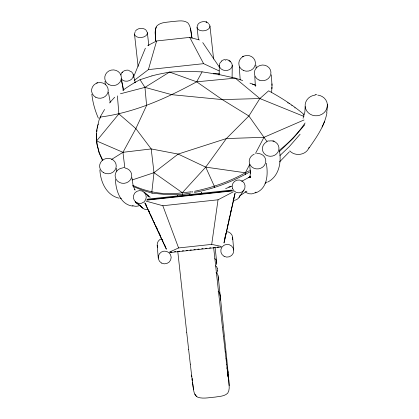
<?xml version="1.0" encoding="UTF-8"?>
<svg xmlns="http://www.w3.org/2000/svg" width="419" height="419" viewBox="0 0 419 419"><rect width="100%" height="100%" fill="white"/><g stroke="black" fill="none" stroke-linecap="round" stroke-linejoin="round"><path stroke-width="0.63" d="M240.197 79.903L239.296 66.956M219.163 75.027L219.31 65.254M232.079 77.798L232.262 65.385M271.643 92.154L271.931 87.147M271.983 85.45L271.365 74.807M255.386 86.403L254.794 76.405M271.9 88.708L272.015 83.873M191.933 37.867C190.97 32.85 191.279 26.984 187.838 22.856C183.26 19.515 177.117 21.379 171.9 21.547C166.767 22.495 160.367 21.982 156.612 26.219C154.197 30.707 155.585 36.06 155.716 40.9M96.574 133.682L96.553 139.38A47.708 37.537 71.1 0 0 96.805 142.554A47.708 32.624 49.5 0 0 97.187 145.341L99.156 152.987L102.477 160.467M216.717 263.441L216.733 262.896M96.737 131.749L97.009 129.649M216.712 263.52L216.597 264.143A17.729 5.421 -6.1 0 1 216.455 264.53M220.436 300.208L220.473 298.265M117.404 95.883L118.876 113.905L135.861 128.596L151.207 148.934L154.003 172.691L151.888 191.535L152.076 193.154L164.499 194.406A71.534 33.693 0.4 0 0 170.852 194.599L182.537 194.337L190.603 193.096M169.747 251.96L178.583 247.948L211.705 244.387L218.037 199.79L233.414 191.766M327.056 110.317L327.339 104.216A11.145 10.438 -6.8 0 0 317.785 95.087M97.234 128.334L97.418 127.402M155.297 30.844L156.182 26.973M326.982 110.726L326.605 112.47M326.988 112.685C324.563 126.009 316.481 137.343 308.897 148.211M224.794 238.275L225.317 235.928M225.579 234.76L225.836 233.587M227.271 227.145L227.795 224.799M228.968 219.53L229.23 218.357M229.355 217.77L229.617 216.597M230.66 211.914L230.921 210.741M231.445 208.4L231.702 207.227M233.268 200.198L233.792 197.852M223.992 242.685L234.959 193.4M224.024 243.025L235.132 193.107M97.669 126.302L97.847 125.569M98.093 124.668L98.25 124.134M134.242 80.396L148.405 69.612L156.638 40.957L189.755 37.396L199.475 39.973M309.096 147.336C306.467 155.098 295.128 156.842 289.796 150.866M303.057 118.336L304.88 111.993L305.163 106.599A11.145 10.438 -6.8 0 1 315.292 95.066M133.441 77.264L145.356 48.216M324.531 121.583L322.143 127.025M241.59 174.828L245.319 172.78L249.834 164.201M255.553 153.333L263.98 137.312L304.021 119.965M111.585 159.44L122.95 152.312L135.861 128.596L146.598 105.452L144.958 87.377L140.03 79.71A55.69 24.192 -28.6 0 0 133.163 83.512A59.194 25.711 -28.6 0 0 123.893 89.572L122.924 90.268M96.401 138.118L96.862 129.267L98.999 120.295A43.487 30.168 -61.2 0 1 100.167 117.063C134.504 112.674 166.547 98.261 196.668 81.81L202.094 71.848L218.781 74.488L235.284 78.149A141.884 66.982 15.5 0 1 242.674 80.563M233.053 200.303A6.468 6.447 20.6 0 0 234.3 200.287A6.458 6.432 17 0 0 239.045 197.391L239.401 196.794A6.667 6.641 15 0 0 239.678 196.155M121.327 73.414L122.311 72.188L122.034 72.477C123.71 70.497 126.601 69.69 129.094 70.345M303.937 114.418C293.075 105.289 281.081 97.58 268.626 90.818L259.869 98.544L248.886 115.995L226.391 138.553L205.713 167.123L182.344 192.719C165.568 195.312 147.938 192.588 132.65 185.261M239.055 197.401L244.052 189.948M104.577 109.464L100.434 116.519L100.298 118.142M305.095 122.987C298.05 133.336 289.288 142.47 279.431 150.17M135.128 31.367C137.516 27.811 143.581 27.188 146.425 30.477M197.684 24.632C199.601 21.736 203.812 20.898 206.897 22.233L206.048 21.888M304.781 124.747L293.169 138.338L279.588 151.374M300.119 134.211L289.21 146.702L279.913 155.554M96.805 142.554L96.611 140.936L118.876 113.905M109.5 102.964L114.665 97.234M279.515 161.933L289.346 151.83M250.347 176.918L249.635 177.687L250.379 176.252L249.703 177.745L250.243 176.116L249.886 177.745L250.468 171.539L250.462 173.173L249.703 165.107M250.316 176.907L249.52 177.567L250.358 177.033M132.037 179.997L154.003 172.691L178.143 154.077L226.391 138.553L263.98 137.312L266.987 141.575M246.917 191.132L239.626 195.893M267.647 182.108C279.127 176.394 281.641 162.027 279.394 150.51M242.428 56.706L243.339 56.13M120.442 93.777L144.958 87.377L169.548 72.068L185.622 71.392L202.094 71.848M221.567 60.86L223.374 59.912L225.307 59.535M250.677 171.444C233.163 181.286 214.235 188.959 194.374 192.405M250.714 176.436L241.585 181.364M250.51 170.088L250.017 170.355M249.284 170.748L245.319 172.78L205.713 167.123L178.143 154.077L151.207 148.934L122.95 152.312L96.611 140.936A48.405 33.578 -61.2 0 1 96.401 138.118M249.389 177.509L250.316 177.012M241.182 175.048C226.522 182.658 210.657 187.969 194.495 191.274M147.76 45.54L156.638 40.957M230.948 186.397L230.288 186.706M268.354 140.852L267.008 141.365M225.616 188.639L231.628 186.136M255.459 192.934C267.573 188.849 268.307 173.817 266.254 163.232M96.59 83.004L97.59 82.616M140.03 79.71L151.919 75.891M192.363 192.782L191.86 192.876M192.604 191.593L192.101 191.672M191.342 191.782L190.839 191.855M190.587 191.892L182.344 192.719L154.003 172.691M148.405 69.612L203.603 63.667L219.168 70.926M134.447 82.36L135.74 82.218M213.486 73.849L219.32 73.225M218.184 74.802L219.477 74.666M228.816 186.968L230.921 186.743M147.64 199.125L231.592 190.085M146.907 199.795L232.425 190.587M146.933 200.135L232.456 190.928M146.163 201.162L162.834 205.734L218.037 199.79M169.899 252.212L171.848 252.002M174.445 251.719L175.744 251.583M178.342 251.3L179.641 251.164M182.239 250.881L183.538 250.745M186.136 250.462L187.434 250.321M190.032 250.043L191.331 249.902M193.929 249.624L195.228 249.483M197.826 249.205L199.125 249.064M201.722 248.786L203.016 248.645M205.614 248.367L206.913 248.226M209.51 247.948L210.809 247.807M213.407 247.529L214.706 247.388M217.304 247.11L218.603 246.969M169.925 252.552L221.232 247.027M151.919 75.891A67.475 27.979 -13.2 0 1 158.094 74.346L169.548 72.068L196.668 81.81L235.284 78.149L259.869 98.544L303.979 116.44M315.109 94.684L316.67 94.621M259.869 98.544L222.259 99.596L171.842 94.694L144.958 87.377M123.05 167.595L124.176 167.621M226.302 59.535L229.224 60.383M133.001 206.117C120.216 204.791 115.874 190.383 115.393 179.473M211.705 244.387L221.263 246.414M147.771 196.558L150.29 197.176M152.076 193.154L142.439 190.221L132.949 186.424M206.253 21.971L208.756 23.438M118.818 198.129C106.237 195.081 100.45 181.694 99.879 169.836M272.879 140.758L274.162 141.213M252.353 84.041L255.915 85.424M229.544 60.64L230.775 61.63M287.644 102.76L287.963 102.964M288.906 103.593L289.22 103.802M196.668 81.81L222.259 99.596L248.886 115.995L263.98 137.312M192.473 382.228C193.704 387.088 192.604 394.447 197.847 397.285C203.404 399.04 209.369 397.463 215.026 397.112C219.326 396.316 224.474 396.474 227.747 393.137C230.167 389.377 228.91 384.616 228.795 380.431M291.708 105.525L292.012 105.745M294.761 107.762L295.06 107.992M144.356 192.431A6.479 6.432 -49.3 0 1 141.502 203.267A6.479 6.432 -49.3 0 1 133.572 195.437A6.479 6.432 -49.3 0 1 144.356 192.431L149.154 196.537L143.858 191.991M135.264 201.659L142.413 207.803A6.458 6.426 -34.1 0 0 147.671 209.61A6.468 6.442 -37.8 0 0 147.98 209.573M142.931 208.264L135.761 202.099L142.413 207.803L141.952 207.285A6.667 6.636 -32.2 0 1 141.543 206.719M303.215 114.769L303.497 115.026M134.457 189.205L135.107 190.085L133.362 186.408M196.527 396.5L194.772 394.075M202.759 42.612L219.189 66.872M102.823 160.21L99.261 152.762L97.035 144.084A48.405 38.412 -82.3 0 1 96.611 140.936M189.755 37.396L203.603 63.667M145.388 203.367L146.399 205.546M148.677 210.448L149.436 212.082M151.207 215.89L151.966 217.524M154.239 222.426L154.747 223.516M156.266 226.784L157.277 228.963M158.796 232.231L160.315 235.494M162.085 239.307L162.844 240.941M165.117 245.843L165.625 246.932M145.032 203.084L166.312 248.896M144.785 202.833L166.343 249.237M205.713 167.123L214.203 186.005L214.392 187.623M98.35 118.179C95.013 110.548 92.704 102.43 91.85 94.128M162.834 205.734L178.583 247.948M216.335 260.45L216.078 259.869A17.745 5.426 -6.1 0 0 215.759 259.408L215.633 259.288A9.668 2.954 -6.1 0 0 215.094 258.905A5.646 1.728 -6.1 0 0 214.738 258.738M216.361 260.524L216.508 261.053M227.308 372.329L228.318 377.393L227.847 374.424L228.004 375.366M110.276 102.336L108.39 92.164M133.284 74.514L135.29 82.669M121.285 79.94L123.783 90.106M217.299 268.479L216.859 267.139A17.745 6.217 -6.1 0 0 216.518 266.594L216.393 266.447A9.668 3.383 -6.1 0 0 215.848 266.002A5.646 1.975 -6.1 0 0 215.586 265.856M216.518 261.1L216.733 262.849M123.223 90.415L121.552 79.631M218.069 275.781L217.613 274.267A17.745 6.987 -6 0 0 217.267 273.649L217.136 273.487A9.668 3.808 -6 0 0 216.586 272.979A5.646 2.221 -6 0 0 216.01 272.649M217.309 268.532L217.55 270.543M190.493 28.702L191.97 38.066M133.132 185.806L131.959 177.782M218.084 275.843L218.205 276.571M220.116 295.191L219.603 293.195A17.745 9.045 -6 0 0 219.247 292.41L219.111 292.195A9.668 4.928 -6 0 0 218.54 291.524A5.646 2.875 -6 0 0 218.121 291.184M193.269 388.031L193.489 389.387M220.132 295.264L220.274 296.212M218.205 276.592L220.467 298.187M193.175 387.36L192.75 384.286M192.719 384.181L192.085 379.164M255.852 65.149L256.234 68.035M220.279 296.238L220.363 296.966M227.538 371.632L228.407 378.42L227.061 367.714L227.271 369.411M191.808 376.817L190.305 364.132M191.588 375.073L192.305 380.923M122.95 152.312L124.825 167.71M245.319 172.78L245.513 174.404M182.344 192.719L182.537 194.337M226.689 364.483L227.276 369.458M116.461 168.323L116.801 171.177M226.009 358.633L226.695 364.525M225.233 351.902L226.014 358.674M190.31 364.174L188.655 349.671M223.437 336.069L225.239 351.939M186.685 332.204L188.66 349.708M209.945 26.051L213.611 59.027M197.066 27.439L198.433 39.732M222.431 327.113L216.523 273.748M222.431 327.082L223.442 336.101M186.691 332.236L177.761 251.358M147.388 32.787L148.824 45.702M134.509 34.175L138.097 66.464M213.653 247.545L216.523 273.769M201.508 192.468L201.544 192.803M215.141 247.692L216.696 262.263M220.457 297.878L226.868 360.005M104.991 81.391L105.295 84.282M226.868 359.963L228.13 372.973M228.345 375.194L228.811 380.4M201.518 192.541L201.581 193.232M177.63 195.448L177.666 195.846M177.687 196.045L177.719 196.343M227.957 371.087L228.517 377.116M218.294 277.362L218.346 278.101M192.426 378.933L192.536 380.164L192.447 378.965M189.582 194.18L189.618 194.605M232.645 237.348L233.697 250.054M157.198 245.471L158.262 258.177M192.436 379.143L192.52 380.174M228.627 378.352L229.151 385.595M155.7 40.711L155.245 33.143M192.541 380.614L192.452 379.153M218.351 278.158L218.257 279.719A17.729 6.982 -6 0 1 218.173 280.091M217.55 270.595L217.435 271.999A17.729 6.206 -6.1 0 1 217.393 272.172M327.333 104.216A11.145 10.438 -6.8 0 1 317.345 115.738A11.145 10.438 -6.8 0 1 305.173 106.599M249.944 83.14A141.884 66.982 15.5 0 1 255.202 85.141M125.129 168.035A8.328 7.731 -3.8 0 1 130.178 180.102A8.328 7.731 -3.8 0 1 116.215 179.531A8.328 7.731 -3.8 0 1 122.641 167.935M136.458 202.99A4.64 4.599 -20.3 0 1 136.055 203M140.056 205.242A8.359 8.28 -62.8 0 1 132.509 205.493M121.416 198.637A8.37 8.202 -46.7 0 1 119.714 197.92M256.674 153.506A8.328 7.731 -9.7 0 1 265.384 163.473A8.328 7.731 -9.7 0 1 251.856 167.003A8.328 7.731 -9.7 0 1 254.265 154.134M256.077 192.08A8.359 8.291 48.4 0 1 245.157 191.661M248.582 177.551A8.359 8.291 48.4 0 1 249.012 177.447M268.883 141.025A8.328 7.731 -9.7 0 1 278.803 149.944A8.328 7.731 -9.7 0 1 265.782 154.925A8.328 7.731 -9.7 0 1 266.526 141.926M266.809 182.087A8.37 8.212 32.5 0 1 265.065 183.265M157.717 247.304A6.474 6.358 -4.9 0 1 161.729 238.631M226.443 231.613A6.474 6.358 -4.9 0 1 232.461 239.558M129.424 70.884A6.479 5.217 -13.8 0 1 131.66 79.16A6.479 5.217 -13.8 0 1 121.232 78.782M120.829 74.949A6.479 5.217 -13.8 0 1 121.327 73.927M228.863 60.739A6.479 5.222 0.9 0 1 231.01 68.433A6.479 5.222 0.9 0 1 221.279 69.041A6.479 5.222 0.9 0 1 221.798 61.184M225.244 60.111A6.479 5.222 0.9 0 1 225.825 60.095M209.034 24.271A6.479 4.075 -6.3 0 1 207.73 29.555A6.479 4.075 -6.3 0 1 199.418 30.184A6.479 4.075 -6.3 0 1 197.888 25.109M146.477 31.006A6.479 4.075 -6.3 0 1 141.36 37.532A6.479 4.075 -6.3 0 1 135.038 32.237M155.339 30.645L155.239 32.724L155.339 30.645M103.619 172.722A8.328 7.731 -3.8 0 0 116.246 166.144A8.328 7.731 -3.8 0 0 103.907 159.33A8.328 7.731 -3.8 0 0 103.619 172.722M259.115 80.087A8.328 7.861 -10.2 0 0 270.925 72.058A8.328 7.861 -10.2 0 0 257.884 66.516A8.328 7.861 -10.2 0 0 259.115 80.087M243.696 70.57A8.328 7.861 -10.2 0 0 255.396 62.405A8.328 7.861 -10.2 0 0 242.282 57.021A8.328 7.861 -10.2 0 0 243.696 70.57M95.815 97.287A8.328 7.867 -3.5 0 0 108.228 90.268A8.328 7.867 -3.5 0 0 95.663 83.664A8.328 7.867 -3.5 0 0 95.815 97.287M108.893 84.596A8.328 7.867 -3.5 0 0 121.39 77.714A8.328 7.867 -3.5 0 0 108.909 70.973A8.328 7.867 -3.5 0 0 108.893 84.596M161.556 263.064A6.479 6.379 -4.8 0 0 171.177 257.36A6.479 6.379 -4.8 0 0 161.367 252.018A6.479 6.379 -4.8 0 0 161.556 263.064M224.113 256.334A6.479 6.379 -4.8 0 0 233.734 250.63A6.479 6.379 -4.8 0 0 223.929 245.288A6.479 6.379 -4.8 0 0 224.113 256.334M232.597 188.697A6.479 6.437 33.9 0 0 243.659 190.488A6.479 6.437 33.9 0 0 239.626 180.039A6.479 6.437 33.9 0 0 232.597 188.697"/></g></svg>
